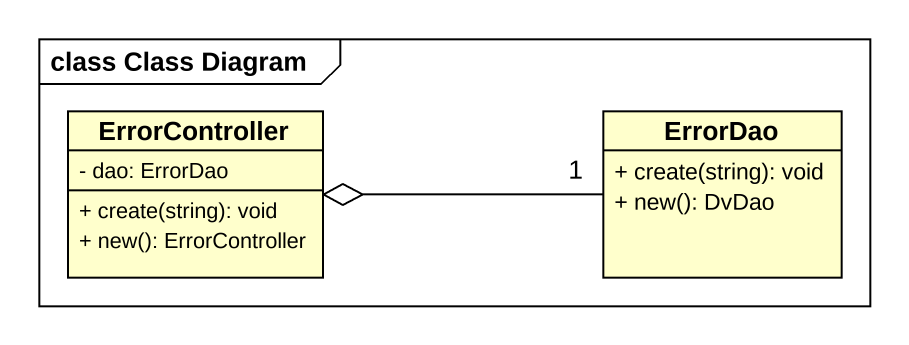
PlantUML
@startuml
mainframe class Class Diagram
hide circle
hide empty members
skinparam classAttributeIconSize 0
class ErrorController {
  - dao: ErrorDao
  + create(string): void
  + new(): ErrorController
}
class ErrorDao {
  + create(string): void
  + new(): DvDao
}
ErrorDao "1" -left-o ErrorController
@enduml
